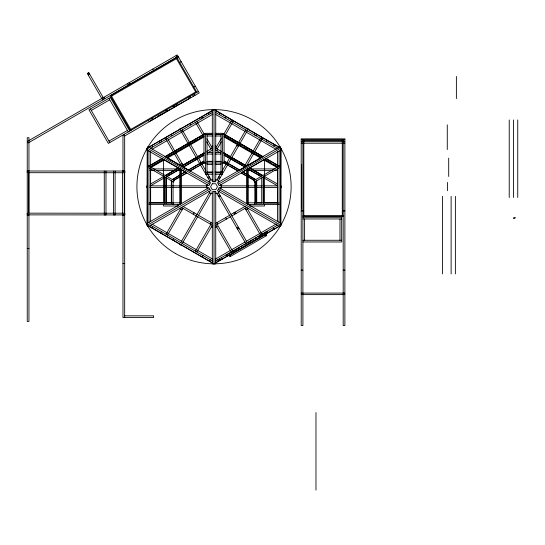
<?xml version="1.0" encoding="UTF-8"?>
<svg xmlns="http://www.w3.org/2000/svg" width="545" height="545" viewBox="0 0 545 545"><rect width="100%" height="100%" fill="white"/><g stroke="black" fill="none" stroke-linecap="round" stroke-linejoin="round"><path stroke-width="0.41" stroke-dasharray="2.73 2.04" d="M210.786 190.627L211.767 191.2"/><path stroke-width="0.82" d="M27.25 172.697L27.25 170.994L28.783 170.994L28.783 214.88L27.25 214.88L27.257 213.17M147.15 225.092L147.354 147.995L212.754 110.465M280.695 225.439L280.893 149.187M173.242 181.873L174.012 180.545M151.796 227.919L152.648 226.441M219.308 114.607L220.16 113.128M225.044 117.924L225.896 116.446M160.666 233.042L161.518 231.564M166.061 234.186L181.485 207.468L212.795 225.548M221.563 138.055L215.731 148.165L221.597 151.551M223.648 134.445L231.155 121.446M231.339 121.555L232.19 120.077M232.442 122.196L233.301 120.718M167.54 235.038L182.963 208.326M217.203 149.017L221.372 141.795M225.126 135.296L232.626 122.298M216.862 150.788L217.714 149.31M172.792 240.045L173.644 238.567M207.454 184.714L206.303 186.724L207.461 188.727M208.851 182.309L210.166 180.034L212.795 180.034M193.284 214.28L194.136 212.802M180.742 242.661L209.954 192.065M217.039 179.789L237.79 143.846M238.478 142.654L245.829 129.921M182.214 243.513L211.426 192.916M218.095 181.369L239.119 144.963M239.691 143.969L247.307 130.773M219.431 190.736L217.891 193.414L215.261 193.414M220.439 188.999L221.754 186.724L220.439 184.442M254.399 134.867L255.251 133.396M255.966 135.773L256.818 134.295M210.336 224.124L211.188 222.646M195.417 251.136L210.84 224.417M245.087 165.115L252.172 152.838M253.003 151.394L260.51 138.396M260.694 138.505L261.546 137.027M245.025 167.049L224.084 155.257M261.798 139.139L262.656 137.667M196.895 251.988L212.318 225.269M253.65 153.69L246.558 165.966L231.884 157.491M254.481 152.246L261.988 139.248M260.953 176.553L247.921 169.025L260.626 176.055M247.921 169.025L249.528 167.955L262.683 175.551M266.525 141.87L267.377 140.392M202.147 256.988L203.006 255.516M273.835 146.087L274.687 144.609M209.457 261.212L210.309 259.733M227.531 254.426L239.602 247.437M241.026 246.619L242.443 245.795M243.867 244.971L253.813 239.221M255.23 238.397L256.654 237.572M258.071 236.755L265.953 232.34M231.857 252.069L233.274 251.252M234.697 250.428L236.114 249.603M237.538 248.786L238.955 247.961M246.033 243.867L246.769 243.438M248.902 242.205L250.325 241.387M255.292 238.506L256.715 237.688M258.139 236.864L265.238 232.756M228.232 255.646L266.594 233.451M102.63 99.967L87.289 73.398L88.787 72.587M88.215 75.006L89.693 74.154L87.309 73.439M178.12 56.38L28.245 142.913L27.386 141.441L177.268 54.909L199.211 92.916L124.853 135.848L124.001 134.37M176.75 57.423L110.288 95.791L130.425 130.664M111.507 96.118L176.423 58.642M177.282 58.342L178.76 57.491M91.294 110.451L109.743 99.796M179.693 62.518L181.172 61.667M193.836 87.009L195.314 86.158M108.98 141.08L127.428 130.425M130.752 129.444L195.662 91.969M198.36 91.437L108.353 143.403L88.964 109.824L110.369 97.466L129.758 131.052M151.36 119.069L152.784 118.245M165.578 110.86L166.995 110.042M173.051 106.548L174.475 105.723M175.892 104.906L177.316 104.081M158.186 116.112L161.736 114.062M163.868 112.829L165.292 112.011M166.715 111.187L168.133 110.369M174.189 106.874L175.613 106.05M150.27 120.976L189.612 98.264M179.68 128.94L181.158 128.089M280.818 149.848L280.818 225.283L214.022 263.848L147.232 225.283L147.232 148.151L214.022 109.593L280.818 148.151L218.341 184.224M150.393 148.294L212.564 112.399M152.089 149.282L166.913 140.726M168.017 140.085L212.918 114.164M164.978 156.701L205.499 133.307L212.809 133.307M148.867 166.027L162.029 158.431L163.629 159.501L150.597 167.029M165.067 156.681L203.966 134.22L203.966 163.037L189.892 171.164M149.132 166.184L162.165 158.663M150.331 166.872L163.5 159.276L185.273 171.852L172.363 179.591L185.259 171.845M167.261 157.103L198.094 139.302M199.565 138.45L203.966 135.909M203.966 136.216L166.661 157.757L165.196 156.905L203.966 134.526L212.788 134.526M151.197 167.417L164.358 159.814M167.431 158.043L203.966 136.952M179.421 165.19L182.112 163.636M211.337 146.762L212.679 145.985M204.246 152.825L181.485 165.966L174.4 153.69M206.739 151.387L212.795 147.893M150.468 184.074L163.711 176.43M165.176 175.579L178.419 167.935M181.485 166.164L203.966 153.186M165.36 175.551L178.522 167.955M203.966 153.261L181.56 166.205L203.966 153.567M165.626 175.701L178.658 168.18L180.123 169.025L167.09 176.553M150.468 185.845L165.21 177.329M166.688 176.478L180.123 169.025M184.38 166.266L203.966 154.957M207.223 153.077L212.605 149.97M183.154 167.274L203.966 155.257M203.966 161.041L188.291 170.088L203.966 161.347M174.42 179.796L186.86 172.915L173.828 180.443M189.762 170.939L195.444 167.656M196.861 166.838L198.285 166.014M199.702 165.196L203.966 162.737M207.74 177.547L209.219 176.689M208.381 178.651L209.859 177.799M239.017 170.517L244.821 167.165M245.741 166.634L260.789 157.948M238.88 170.749L243.962 167.812M245.414 166.974L250.496 164.045M251.947 163.207L253.398 162.369M254.849 161.531L257.029 160.271M258.48 159.433L259.931 158.595M147.232 225.283L209.709 189.21M218.191 195.635L219.662 194.783M218.831 196.745L220.303 195.893M279.415 165.891L253.834 180.661L254.604 181.989L279.251 167.758M215.731 223.3L229.929 215.105M231.032 214.471L245.141 206.323M230.78 216.583L215.731 225.269L231.155 251.988M231.884 215.943L247.035 207.195M215.37 227.449L217.387 226.284M245.938 209.798L248.622 208.245M236.905 228.048L238.376 227.197M237.538 229.159L239.017 228.3M215.473 259.073L230.487 250.407M231.4 249.876L245.161 241.932M246.272 241.292L276.301 223.954M215.486 261.035L278.005 224.935M229.227 255.659L266.13 234.357M228.519 255.38L213.824 263.814L148.621 225.943M265.994 233.873L279.96 225.862M215.241 133.307L222.544 133.307L263.065 156.701M203.966 134.295L212.788 134.295M215.255 134.295L224.084 134.295M215.255 134.526L224.084 134.526L262.853 156.905L261.382 157.757L224.084 136.216M207.039 136.005L212.788 136.005M215.255 136.005L221.011 136.005M301.208 139.745L344.883 139.745M302.911 140.637L343.18 140.637M301.208 141.68L344.883 141.68M301.208 143.212L344.883 143.212M207.039 152.532L212.788 152.532M215.255 152.532L221.011 152.532M207.039 154.072L212.788 154.072M215.255 154.072L221.011 154.072M207.039 161.327L212.788 161.327M215.255 161.327L221.011 161.327M207.039 161.558L212.788 161.558M215.255 161.558L221.011 161.558M203.966 162.805L205.499 162.805M222.544 162.805L224.084 162.805M203.966 163.037L212.788 163.037M215.255 163.037L224.084 163.037L238.158 171.164M207.039 164.576L212.788 164.576M215.255 164.576L221.011 164.576M149.766 168.916L151.435 168.916M153.104 168.916L177.282 168.916M250.768 168.916L274.946 168.916M149.766 170.619L154.766 170.619M156.435 170.619L174.781 170.619M176.451 170.619L179.782 170.619M248.261 170.619L251.599 170.619M254.099 170.619L272.446 170.619M274.115 170.619L277.446 170.619M27.25 170.994L124.832 171.041L124.832 172.745L28.946 172.697M207.127 171.954L212.809 171.954M215.241 171.954L222.544 171.954M207.039 172.683L212.788 172.683M215.255 172.683L221.011 172.683M212.788 174.216L205.499 174.216L205.499 134.295M215.255 174.216L222.544 174.216L222.544 134.295M215.261 180.034L217.891 180.034L219.049 182.037M149.78 185.865L207.359 185.865M220.691 185.865L262.193 185.865M263.576 185.865L277.425 185.865M149.78 187.569L207.359 187.569M220.691 187.569L262.193 187.569M263.576 187.569L277.868 187.569M212.795 193.414L210.166 193.414L209.001 191.404M149.766 202.815L171.443 202.815M173.112 202.815L179.782 202.815M248.261 202.815L254.937 202.815M256.6 202.815L261.607 202.815M263.276 202.815L277.446 202.815M148.935 202.985L173.385 202.985L173.385 204.518M279.115 202.985L254.665 202.985L254.665 204.518M148.935 204.518L179.782 204.518L179.782 176.546M279.115 204.518L248.261 204.518L248.261 168.916M178.188 205.996L163.507 205.996L163.507 204.293M249.862 205.996L264.543 205.996L264.543 204.293M301.208 210.908L302.911 210.908M343.18 210.908L344.883 210.908M27.257 214.873L124.832 214.921L124.832 213.211L28.953 213.17L28.953 172.785M302.911 215.595L343.18 215.595M302.911 216.488L343.18 216.488M302.911 217.257L341.688 217.257L341.688 241.973L302.911 241.973M302.911 218.961L341.688 218.961M302.911 240.27L341.688 240.27M27.25 248.486L28.953 248.486M122.966 263.433L124.669 263.433M301.208 270.143L302.911 270.143M343.18 270.143L344.883 270.143M301.208 293.081L344.883 293.081M301.208 294.613L344.883 294.613M124.669 315.841L153.649 315.841L153.595 317.551L122.966 317.551L122.966 214.287M246.892 128.089L248.363 128.94M215.486 112.399L278.386 148.717M215.473 114.361L230.487 123.027M231.4 123.558L245.161 131.502M246.081 132.033L276.301 149.48M262.983 156.681L224.084 134.22L224.084 163.037M266.021 158.431L279.176 166.027M278.917 166.184L265.885 158.663L264.414 159.501L277.446 167.029M224.084 135.909L241.701 146.08M243.165 146.932L248.302 149.895M249.774 150.747L260.783 157.103M271.86 163.5L264.55 159.276L242.777 171.852L255.687 179.591L242.654 172.07M273.324 164.345L277.712 166.872M224.084 136.952L260.619 158.043M263.685 159.814L276.846 167.417M236.905 145.386L238.376 146.237M215.37 145.985L216.712 146.762M247.28 164.413L248.622 165.19M223.498 152.648L230.78 156.858M224.084 153.186L246.558 166.164M249.63 167.935L262.867 175.579M264.339 176.43L277.582 184.074M224.084 153.261L246.49 166.205L224.084 153.567M249.392 168.18L262.424 175.701M215.445 149.97L220.82 153.077M224.084 154.957L245.141 167.111M262.84 177.329L277.582 185.845M224.084 161.041L239.752 170.088L224.084 161.347M224.084 162.737L225.501 163.555M226.924 164.372L228.341 165.196M229.765 166.014L237.579 170.524M253.629 179.796L241.19 172.915L254.222 180.443M218.831 176.689L220.303 177.547M218.191 177.799L219.662 178.651M167.261 157.948L182.309 166.634M183.229 167.165L189.033 170.517M168.119 158.595L173.201 161.531M174.652 162.369L179.005 164.883M180.456 165.721L185.538 168.65M186.99 169.488L188.441 170.326M147.232 148.151L209.709 184.224M218.341 189.21L280.818 225.283M148.635 165.891L174.216 180.661L173.446 181.989L148.792 167.758M183.195 206.487L197.392 214.689M198.496 215.323L212.605 223.47M179.421 208.245L182.112 209.798M211.337 226.672L212.679 227.449M152.089 224.152L181.778 241.292M182.698 241.823L212.918 259.27M150.393 225.14L212.918 261.239M179.68 244.494L181.158 245.345M215.691 110.472L280.893 148.342M254.038 180.545L254.801 181.873M209.457 112.229L210.309 113.701M176.158 55.542L177.016 57.021M176.641 57.232L196.888 92.296M175.974 57.865L196.111 92.739M207.89 113.128L208.742 114.607M273.345 227.633L274.196 229.104M273.283 227.667L274.135 229.145M194.129 93.883L194.981 95.361M192.562 94.789L193.414 96.267M202.147 116.446L203.006 117.924M189.953 96.295L190.804 97.773M267.05 231.264L267.902 232.742M188.843 96.935L189.694 98.413M200.587 117.352L201.439 118.824M265.946 231.904L266.798 233.376M265.871 233.914L266.771 235.46L229.867 256.77L228.968 255.217M265.354 234.8L265.994 235.91M196.895 121.446L204.395 134.445M206.902 138.777L212.318 148.165M246.558 207.468L261.988 234.186M195.417 122.298L202.924 135.296M206.678 141.795L210.84 149.017M245.087 208.326L260.51 235.038M190.021 123.449L190.873 124.921M152.723 69.079L153.574 70.55M235.018 212.162L235.876 213.64M233.914 212.802L234.766 214.28M182.214 129.921L189.83 143.11M190.409 144.105L197.869 157.035M198.721 158.506L205.915 170.96M206.759 172.431L211.01 179.789M218.095 192.065L247.307 242.661M180.742 130.773L188.359 143.969M188.931 144.963L209.934 181.342M216.617 192.916L245.829 243.513M225.562 217.625L226.413 219.104M171.232 134.295L172.084 135.773M216.862 222.646L217.714 224.124M167.54 138.396L175.04 151.394M175.878 152.838L182.963 165.115M217.203 224.417L232.626 251.136M165.394 137.667L166.245 139.139M166.061 139.248L173.569 152.246M230.004 255.21L230.637 256.32M129.042 82.751L129.894 84.23M227.197 254.277L228.048 255.748M160.666 140.392L161.518 141.87M127.476 83.657L128.327 85.129M148.397 120.288L149.248 121.767M226.086 254.91L226.938 256.388M159.106 141.298L159.958 142.776M221.427 257.608L222.278 259.079M219.308 258.827L220.16 260.306M151.796 145.515L152.648 146.993M217.741 259.733L218.593 261.212M111.616 95.028L112.066 95.797M111.064 95.341L131.195 130.221M108.891 98.318L128.279 131.904M103.986 97.214L104.844 98.693M88.76 72.546L103.25 97.637M102.882 97.855L103.734 99.326M90.443 108.973L109.831 142.552M517.75 119.948L517.75 197.501M513.485 119.948L513.485 197.501M509.228 119.948L509.228 197.501M456.383 76.45L456.383 98.611M455.382 196.364L455.382 273.917M451.117 196.364L451.117 273.917M448.699 158.145L448.699 176.471M447.465 182.405L447.465 190.709M447.275 124.846L447.275 149.555M442.594 196.364L442.594 273.917M343.18 139.745L343.18 325.535L344.883 325.535L344.883 138.852L301.208 138.852L301.208 325.535L302.911 325.535L302.911 139.745M342.287 140.637L342.287 215.595M339.985 218.961L339.985 240.27M315.971 412.538L315.971 490.091M304.614 218.961L304.614 240.27M303.803 140.637L303.803 215.595M301.63 164.331L301.63 186.492M301.63 186.915L301.63 209.076M281.234 185.865L281.234 187.569M279.115 150.829L279.115 223.021M277.582 166.654L277.65 202.985M277.412 151.401L277.412 165.551M277.412 170.19L277.412 184.169M277.412 187.139L277.412 221.638M264.543 160.101L264.543 202.597M263.521 177.725L263.521 202.985M263.453 176.88L263.453 202.985M263.187 177.03L263.187 202.985M261.723 177.881L261.723 202.985M256.715 180.77L256.715 202.985M256.45 180.92L256.45 202.985M255.251 181.614L255.251 202.985M254.985 181.771L254.985 202.985M249.971 204.368L249.971 205.921M247.41 169.127L247.41 175.04M247.41 176.73L247.41 204.423M246.558 169.57L246.558 203.864M221.011 134.295L221.011 174.216M220.718 184.401L220.718 185.947M220.718 187.494L220.718 189.04M214.022 109.593L214.022 181.73M214.022 191.704L214.022 263.848M207.338 184.401L207.338 185.947M207.338 187.494L207.338 189.04M207.039 134.295L207.039 174.216M181.485 169.57L181.485 203.864M180.633 168.289L180.633 204.028M179.782 168.916L179.782 175.361M178.079 204.368L178.079 205.921M173.119 202.985L173.119 204.518M173.065 181.771L173.065 202.985M171.6 180.92L171.6 202.985M171.334 180.77L171.334 202.985M166.327 177.881L166.327 202.985M166.061 177.684L166.061 202.985M164.863 177.03L164.863 202.985M164.597 176.88L164.597 202.985M164.529 177.725L164.529 202.985M163.507 160.101L163.507 202.597M150.638 151.401L150.638 165.551M150.638 170.19L150.638 184.619M150.638 187.139L150.638 221.638M150.468 166.654L150.468 202.985M150.4 168.684L150.4 202.985M148.935 150.413L148.935 223.021M146.816 185.865L146.816 187.569M124.669 317.551L124.669 135.705L122.966 135.705L122.966 171.225M115.118 171.035L115.118 214.921L113.414 214.921L113.414 171.035M105.989 171.041L105.989 214.928L104.286 214.928L104.286 171.041M28.953 171.116L28.953 137.694L27.25 137.694L27.25 321.434L28.953 321.434L28.953 214.812M148.083 146.68L146.373 149.63L208.851 185.702L210.561 182.752L148.083 146.68M212.305 183.74L210.581 186.724L212.305 189.701L215.745 189.701L217.469 186.724L215.745 183.74L212.305 183.74M219.192 187.732L217.489 190.689L279.966 226.761L281.67 223.804L219.192 187.732M208.851 187.732L146.373 223.804L148.083 226.761L210.561 190.689L208.851 187.732M279.966 146.68L217.489 182.752L219.192 185.702L281.67 149.63L279.966 146.68M515.223 217.877L513.451 218.116L515.223 217.877M215.731 109.593L212.318 109.593L212.318 181.73L215.731 181.73L215.731 109.593M124.246 171.028L122.543 171.028L122.543 214.921L124.246 214.921L124.246 171.028M215.731 191.704L212.318 191.704L212.318 263.848L215.731 263.848L215.731 191.704M175.299 253.384A77.097 77.097 0 0 0 291.125 186.921A77.097 77.097 0 0 0 175.647 119.846A77.097 77.097 0 0 0 175.299 253.384"/></g></svg>
